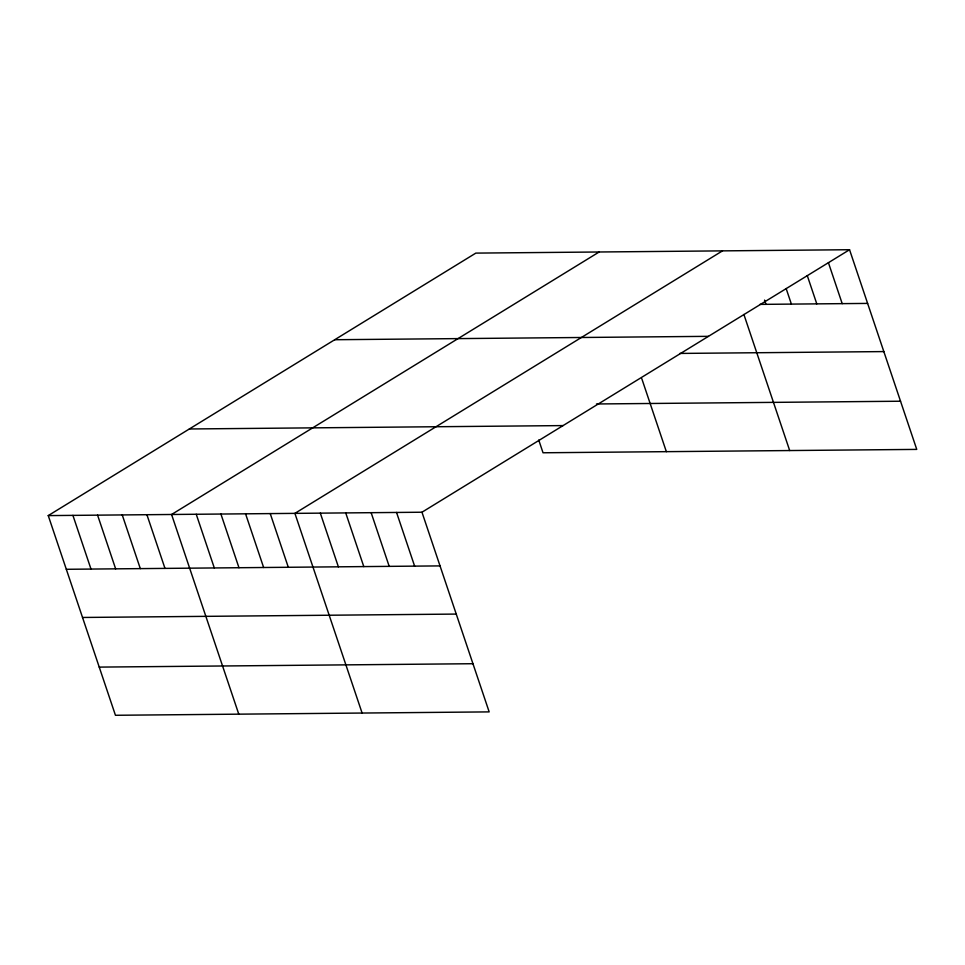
<?xml version="1.0" encoding="UTF-8"?>
<svg xmlns="http://www.w3.org/2000/svg" width="965" height="965" viewBox="0 0 965 965"><rect width="100%" height="100%" fill="white"/><g stroke="black" fill="none" stroke-linecap="round" stroke-linejoin="round"><path stroke-width="1.45" d="M48.25 515.6L421.97 512.222L489.171 711.893L115.45 715.282L48.25 515.6L475.829 253.107L849.55 249.718L916.75 449.401L543.03 452.778L538.747 440.028M599.156 251.986L171.577 514.49L238.777 714.16M722.483 250.876L294.904 513.368L362.104 713.051M421.97 512.222L849.55 249.718M759.986 304.385L867.619 303.408M334.734 339.728L708.443 336.339M679.867 353.431L883.831 351.586M596.466 403.973L900.538 401.223M189.357 428.979L563.065 425.589M66.32 569.29L440.04 565.9M82.532 617.467L456.252 614.078M99.238 667.105L472.947 663.715M828.416 262.661L842.204 303.637M807.283 275.616L816.788 303.866M786.149 288.559L791.384 304.096M764.545 300.091L765.969 304.325M743.894 314.481L789.684 450.546M641.797 378.666L666.357 451.668M396.555 512.451L414.624 566.141M371.139 512.68L389.209 566.371M345.723 512.91L363.793 566.6M320.32 513.139L338.377 566.829M270.236 513.597L288.306 567.275M245.568 513.814L263.638 567.504M220.913 514.043L238.97 567.722M196.245 514.261L214.314 567.951M146.909 514.707L164.979 568.397M122.241 514.936L140.311 568.614M97.586 515.153L115.643 568.843M72.918 515.382L90.987 569.061"/></g></svg>
